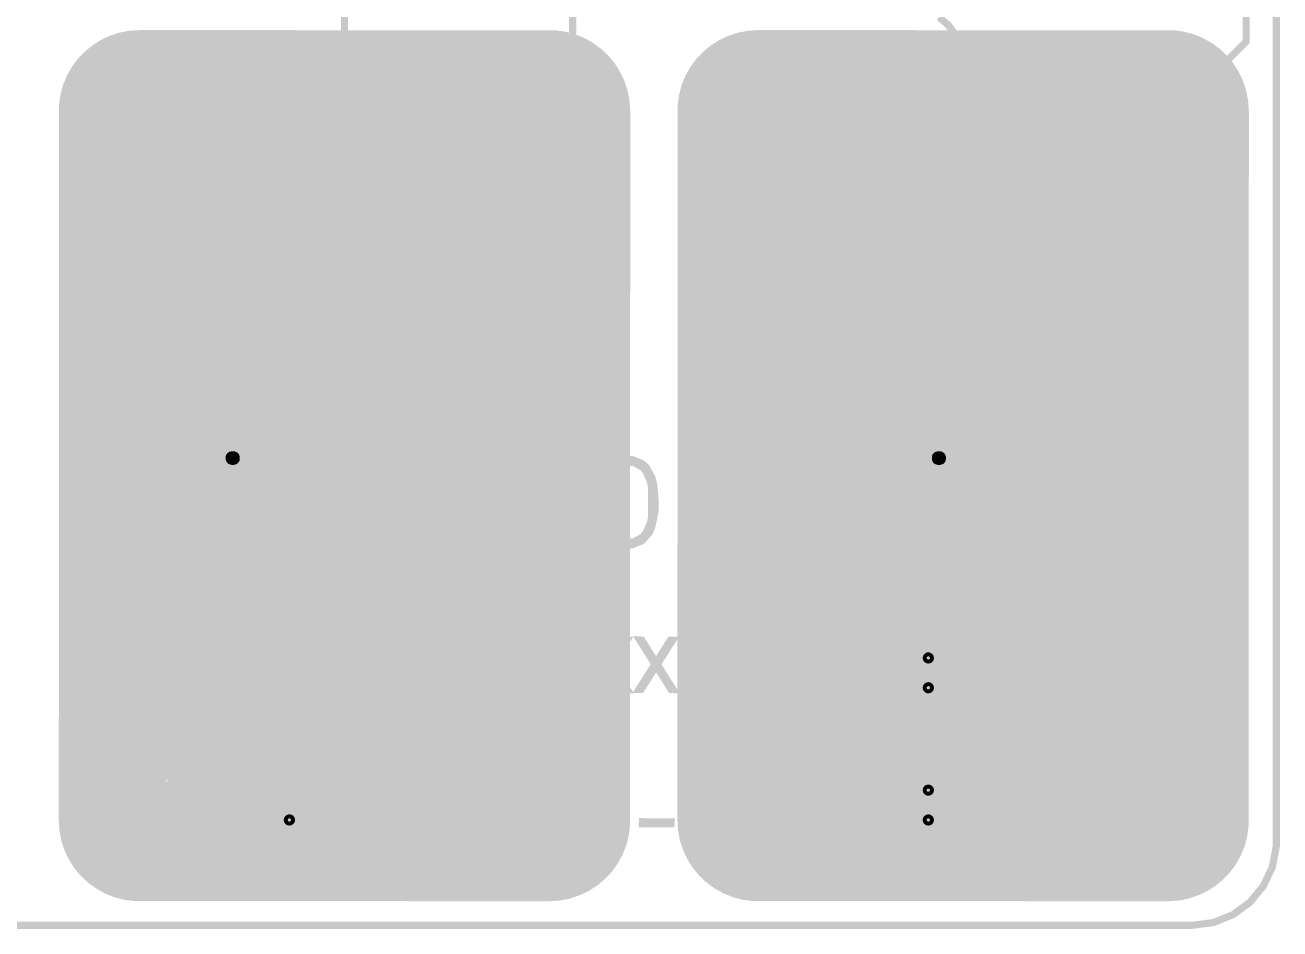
# Model space of a CAD drawing. Extents: x 8 to 3596, y -3 to 2230.
# Drawn here: x 1731 to 3482, y -3 to 1258 of the extents above; entities that cross this region are included whole.
import ezdxf

# ---------------------------------------------------------------- set-up
doc = ezdxf.new("R2010")
doc.units = 9
for name, color, linetype, true_color in [('BoardOutLine', 7, 'Continuous', 0xff00ff), ('BottomSilkLayer', 7, 'Continuous', 0x66cc33), ('TopLayer', 7, 'Continuous', 0xff0000), ('TopSilkLayer', 7, 'Continuous', 0xffcc00)]:
    doc.layers.add(name, color=color, linetype=linetype, true_color=true_color)

msp = doc.modelspace()

# ---------------------------------------------------------------- hatches: boundary and pattern name
at = {"layer": 'TopLayer'}
for points in [[(3325.9, 42.4), (2747, 42.6), (2733.2, 44.4), (2720, 47.9), (2707.5, 52.9), (2695.9, 59.4), (2685.2, 67.3), (2675.6, 76.4), (2667.1, 86.5), (2659.9, 97.7), (2654.1, 109.8), (2649.9, 122.6), (2647.2, 136.1), (2646.3, 150.2), (2646.5, 1146.9), (2648.3, 1160.7), (2651.8, 1173.9), (2656.8, 1186.4), (2663.3, 1198), (2671.2, 1208.7), (2680.2, 1218.3), (2690.4, 1226.8), (2701.6, 1234), (2713.7, 1239.8), (2726.5, 1244), (2740, 1246.7), (2754.1, 1247.6), (3333, 1247.4), (3346.8, 1245.6), (3360, 1242.1), (3372.5, 1237.1), (3384.1, 1230.6), (3394.8, 1222.7), (3404.4, 1213.6), (3412.9, 1203.5), (3420.1, 1192.3), (3425.9, 1180.2), (3430.1, 1167.4), (3432.8, 1153.9), (3433.7, 1139.8), (3433.5, 143.1), (3431.7, 129.3), (3428.2, 116.1), (3423.2, 103.6), (3416.7, 92), (3408.8, 81.3), (3399.8, 71.7), (3389.6, 63.2), (3378.4, 56), (3366.3, 50.2), (3353.5, 46), (3340, 43.3)], [(2465.9, 37.4), (1887, 37.6), (1873.2, 39.4), (1860, 42.9), (1847.5, 47.9), (1835.9, 54.4), (1825.2, 62.3), (1815.6, 71.4), (1807.1, 81.5), (1799.9, 92.7), (1794.1, 104.8), (1789.9, 117.6), (1787.2, 131.1), (1786.3, 145.2), (1786.5, 1141.9), (1788.3, 1155.7), (1791.8, 1168.9), (1796.8, 1181.4), (1803.3, 1193), (1811.2, 1203.7), (1820.2, 1213.3), (1830.4, 1221.8), (1841.6, 1229), (1853.7, 1234.8), (1866.5, 1239), (1880, 1241.7), (1894.1, 1242.6), (2473, 1242.4), (2486.8, 1240.6), (2500, 1237.1), (2512.5, 1232.1), (2524.1, 1225.6), (2534.8, 1217.7), (2544.4, 1208.6), (2552.9, 1198.5), (2560.1, 1187.3), (2565.9, 1175.2), (2570.1, 1162.4), (2572.8, 1148.9), (2573.7, 1134.8), (2573.5, 138.1), (2571.7, 124.3), (2568.2, 111.1), (2563.2, 98.6), (2556.7, 87), (2548.8, 76.3), (2539.8, 66.7), (2529.6, 58.2), (2518.4, 51), (2506.3, 45.2), (2493.5, 41), (2480, 38.3)]]:
    msp.add_hatch(color=256, dxfattribs=at).paths.add_polyline_path(points)

# ---------------------------------------------------------------- linework, layer by layer
at = {"layer": 'BoardOutLine', "const_width": 10}
msp.add_lwpolyline([(145.9, 2.3), (3359.2, 2.3), (3389.4, 6.2), (3416.7, 17.2), (3440.1, 34.4), (3458.6, 56.7), (3471.3, 83.1), (3477, 112.7), (3477, 1459)], dxfattribs=at)
at = {"layer": 'BottomSilkLayer', "const_width": 10}
for points in [[(2025.5, 653.4), (2025.5, 655.3), (2025.1, 656.6), (2024.1, 657.7), (2022.5, 658.4), (2020.2, 658.6), (2018.2, 658.2), (2016.8, 657.4), (2016.4, 656.8), (2016, 655.9), (2015.8, 653.3), (2016.1, 651.9), (2016.7, 650.9), (2017.2, 650.5), (2018.8, 649.8), (2019.9, 649.6), (2021.6, 649.6), (2022.7, 649.8), (2023.9, 650.3), (2024.5, 650.8), (2025.1, 651.6), (2025.4, 652.3), (2025.5, 653.4)], [(2164.6, 657.7), (2161.1, 656.3), (2161.1, 607.5), (2156, 613.9), (2147.6, 619.7), (2129.3, 622.2), (2117.1, 618.6), (2112, 615.2), (2104.2, 605.1), (2101.6, 598.4), (2099, 572.3), (2101.8, 555.9), (2108.1, 543.8), (2112.4, 539.4), (2123.4, 533.8), (2136, 532.5), (2144.3, 534), (2153.9, 539), (2160.6, 547.5), (2161.1, 534.5), (2164.2, 534.5), (2164.6, 657.7)], [(2383.6, 657.7), (2380.1, 656.3), (2380.1, 607.5), (2375, 613.9), (2366.6, 619.7), (2348.3, 622.2), (2336, 618.6), (2331, 615.2), (2323.2, 605.1), (2320.6, 598.4), (2318, 572.3), (2320.8, 555.9), (2327.1, 543.8), (2331.4, 539.4), (2342.4, 533.8), (2354.9, 532.5), (2363.3, 534), (2372.9, 539), (2379.6, 547.5), (2380.1, 534.5), (2383.2, 534.5), (2383.6, 657.7)], [(2610.3, 592.6), (2608.2, 617.2), (2605.6, 626.9), (2597.5, 641.4), (2592, 646.4), (2578.3, 652), (2564.7, 652.5), (2551.6, 648), (2541.9, 638.6), (2537.5, 630.1), (2538.4, 628.8), (2539.8, 628.3), (2545.9, 638.5), (2551.8, 644.1), (2563.2, 648.9), (2581.2, 647.7), (2592.8, 641.1), (2597.2, 636), (2603.5, 621.9), (2605.3, 613), (2605.3, 572.2), (2603.5, 563.3), (2597.2, 549.3), (2592.8, 544.1), (2581.2, 537.5), (2567.6, 535.9), (2555.3, 539), (2545.9, 546.7), (2540.3, 557.1), (2537.5, 556.1), (2541.9, 546.6), (2551.6, 537.2), (2564.7, 532.8), (2578.3, 533.3), (2592, 538.9), (2602, 550.3), (2605.6, 558.3), (2609.8, 579.4), (2610.3, 592.6)], [(3011, 653.4), (3011, 655.3), (3010.5, 656.6), (3009.6, 657.7), (3008, 658.4), (3005.7, 658.6), (3003.7, 658.2), (3002.3, 657.4), (3001.9, 656.8), (3001.4, 655.9), (3001.3, 653.3), (3001.6, 651.9), (3002.2, 650.9), (3002.7, 650.5), (3004.3, 649.8), (3005.3, 649.6), (3007.1, 649.6), (3008.1, 649.8), (3009.4, 650.3), (3010, 650.8), (3010.6, 651.6), (3010.8, 652.3), (3011, 653.4)], [(3203.7, 650.8), (3203.7, 566), (3206.7, 549.3), (3212, 541.2), (3223.9, 533.9), (3234.3, 532.5), (3247.3, 534.6), (3259.6, 543.6), (3264.5, 554.3), (3261.7, 555), (3252.2, 541), (3238.6, 536), (3229.4, 536.1), (3221, 538.7), (3214.4, 543.7), (3209.9, 551), (3207.3, 566.3), (3207.3, 647.4), (3254.3, 647.4), (3254.3, 650.4), (3203.7, 650.8)], [(1951.1, 577.5), (1947.7, 600.3), (1945.2, 606.2), (1938, 615.2), (1933.4, 618.4), (1922.5, 622), (1909.6, 621.9), (1903.8, 620.5), (1894, 614.8), (1887, 605.7), (1882.8, 593.6), (1881.3, 578), (1947.3, 577.8), (1947, 566.7), (1944.3, 555), (1939.1, 545.8), (1931.4, 539.4), (1921.4, 536.1), (1915.5, 535.6), (1903.7, 537.5), (1897.1, 540.8), (1889.4, 548.8), (1885.7, 556.3), (1882.8, 555.2), (1888.8, 544.1), (1898.2, 536.4), (1910.7, 532.7), (1927.8, 534.3), (1937.8, 539.7), (1945.1, 548.7), (1949.6, 561.3), (1951.1, 577.5)], [(1947.3, 581.5), (1945.6, 580.8), (1885.5, 580.8), (1885.8, 591.3), (1890.2, 604.8), (1894.7, 611), (1898.5, 614.2), (1905.2, 617.6), (1910.4, 618.8), (1921.9, 618.8), (1931.7, 615.5), (1935.8, 612.7), (1940.7, 607.1), (1946, 594.3), (1947.3, 581.5)], [(2056.5, 537.6), (2022.3, 537.6), (2022.3, 617.3), (2056.5, 617.3), (2056.5, 620.3), (2018.8, 620.4), (2018.8, 537.6), (1986.8, 537.6), (1986.8, 534.6), (2056.5, 534.5), (2056.5, 537.6)], [(2102.7, 573.5), (2103.3, 590.7), (2106, 600.9), (2110.7, 609.1), (2117.4, 615), (2129.2, 619), (2140.5, 618.6), (2151.6, 613.9), (2157.9, 607.5), (2161.1, 596.6), (2160.9, 555.1), (2157.5, 546.8), (2151, 540.6), (2142.2, 536.7), (2134.7, 535.7), (2124.9, 536.7), (2116.6, 540.5), (2112.1, 544.3), (2106.9, 552), (2103.7, 561.8), (2102.7, 573.5)], [(2219.3, 534.5), (2223.7, 536.7), (2224.2, 546.9), (2231.9, 538.6), (2236.6, 535.8), (2249.3, 532.6), (2265.7, 534), (2272.1, 536.8), (2277, 541), (2280.2, 546.4), (2281.8, 553.1), (2280.1, 566.5), (2276.7, 571.8), (2271.2, 576), (2263.4, 578.9), (2252.8, 580.2), (2224.2, 580.3), (2224.9, 601.4), (2227.1, 608), (2230.8, 613), (2235.9, 616.6), (2242.2, 618.6), (2255.5, 618.8), (2266, 615), (2270.4, 611.6), (2276.3, 602.8), (2278.6, 604.1), (2275.2, 611.1), (2266.2, 618.6), (2253.6, 622.2), (2245.5, 622.3), (2237.5, 620.7), (2231, 617.4), (2226, 612.6), (2222.6, 606.2), (2220.9, 598.4), (2220.7, 538.2), (2206.6, 537.6), (2206.5, 534.8), (2219.3, 534.5)], [(2321.7, 573.5), (2322.3, 590.7), (2325, 600.9), (2329.7, 609.1), (2336.4, 615), (2348.2, 619), (2359.5, 618.6), (2370.6, 613.9), (2376.9, 607.5), (2380.1, 596.6), (2379.9, 555.1), (2376.5, 546.8), (2370, 540.6), (2361.2, 536.7), (2353.7, 535.7), (2343.9, 536.7), (2335.6, 540.5), (2331.1, 544.3), (2325.9, 552), (2322.7, 561.8), (2321.7, 573.5)], [(2438.3, 534.5), (2442.7, 536.7), (2443.2, 546.9), (2451, 538.6), (2455.6, 535.8), (2468.3, 532.6), (2484.7, 534), (2491.1, 536.8), (2496, 541), (2499.2, 546.4), (2500.8, 553.1), (2499.1, 566.5), (2495.7, 571.8), (2490.2, 576), (2482.4, 578.9), (2471.8, 580.2), (2443.2, 580.3), (2443.9, 601.4), (2446.1, 608), (2449.8, 613), (2454.9, 616.6), (2461.2, 618.6), (2474.5, 618.8), (2485, 615), (2489.4, 611.6), (2495.3, 602.8), (2497.6, 604.1), (2494.2, 611.1), (2485.2, 618.6), (2472.6, 622.2), (2464.5, 622.3), (2456.5, 620.7), (2450, 617.4), (2445, 612.6), (2441.6, 606.2), (2439.9, 598.4), (2439.7, 538.2), (2425.6, 537.6), (2425.5, 534.8), (2438.3, 534.5)], [(2827.1, 577.5), (2823.7, 600.3), (2821.1, 606.2), (2814, 615.2), (2809.4, 618.4), (2798.5, 622), (2785.6, 621.9), (2779.8, 620.5), (2770, 614.8), (2763, 605.7), (2758.8, 593.6), (2757.3, 578), (2823.3, 577.8), (2822.9, 566.7), (2820.3, 555), (2815.1, 545.8), (2807.4, 539.4), (2797.3, 536.1), (2791.5, 535.6), (2779.7, 537.5), (2773.1, 540.8), (2765.4, 548.8), (2761.7, 556.3), (2758.7, 555.2), (2764.8, 544.1), (2774.2, 536.4), (2786.6, 532.7), (2803.8, 534.3), (2813.7, 539.7), (2821, 548.7), (2825.6, 561.3), (2827.1, 577.5)], [(2823.3, 581.5), (2821.5, 580.8), (2761.4, 580.8), (2761.7, 591.3), (2766.2, 604.8), (2770.7, 611), (2774.5, 614.2), (2781.2, 617.6), (2786.4, 618.8), (2797.9, 618.8), (2807.7, 615.5), (2811.7, 612.7), (2816.7, 607.1), (2822, 594.3), (2823.3, 581.5)], [(2939.8, 534.5), (2939.8, 620.4), (2936.3, 620.1), (2936.3, 610.4), (2931.1, 617.7), (2927.4, 620.4), (2922.7, 622), (2911.7, 621.5), (2904, 616.2), (2901, 608.8), (2896.7, 616), (2888.4, 621.5), (2875.9, 621.6), (2870.5, 618.9), (2866.8, 614.3), (2864, 600.9), (2864.1, 534.5), (2866.8, 534.5), (2867.5, 537.5), (2868, 606.9), (2869.9, 612.5), (2873, 616.4), (2877.4, 618.6), (2882.9, 619.3), (2888.6, 618.2), (2893.6, 615.3), (2897.4, 610.5), (2899.7, 603.9), (2900.3, 534.5), (2903.1, 534.5), (2903.6, 539.6), (2903.6, 601), (2906.5, 613.4), (2909.9, 616.9), (2914.5, 618.9), (2920.1, 619.2), (2925.7, 617.8), (2930.5, 614.5), (2934.1, 609.4), (2936.3, 596.3), (2936.3, 534.9), (2939.8, 534.5)], [(3042, 537.6), (3007.8, 537.6), (3007.8, 617.3), (3042, 617.3), (3042, 620.3), (3004.3, 620.4), (3004.3, 537.6), (2972.3, 537.6), (2972.3, 534.6), (3042, 534.5), (3042, 537.6)], [(3095.3, 534.5), (3099.7, 536.7), (3100.1, 546.9), (3107.9, 538.6), (3112.6, 535.8), (3125.3, 532.6), (3141.6, 534), (3148.1, 536.8), (3153, 541), (3156.2, 546.4), (3157.8, 553.1), (3156.1, 566.5), (3152.7, 571.8), (3147.2, 576), (3139.4, 578.9), (3128.8, 580.2), (3100.2, 580.3), (3100.9, 601.4), (3103.1, 608), (3106.8, 613), (3111.9, 616.6), (3118.2, 618.6), (3131.5, 618.8), (3142, 615), (3146.4, 611.6), (3152.3, 602.8), (3154.5, 604.1), (3151.2, 611.1), (3142.2, 618.6), (3129.6, 622.2), (3121.5, 622.3), (3113.5, 620.7), (3107, 617.4), (3102, 612.6), (3098.6, 606.2), (3096.9, 598.4), (3096.7, 538.2), (3082.6, 537.6), (3082.5, 534.8), (3095.3, 534.5)], [(2224.2, 559.1), (2224.6, 577.3), (2258.1, 576.7), (2268.3, 574), (2274.7, 569.1), (2277.8, 562.6), (2277.9, 550.8), (2275.2, 544.1), (2272.7, 541.4), (2267.8, 538.3), (2256.9, 535.8), (2246.2, 536.2), (2236.4, 539.4), (2230.5, 543.6), (2227.5, 547.2), (2225.4, 551.4), (2224.2, 559.1)], [(2443.2, 559.1), (2443.6, 577.3), (2477.1, 576.7), (2487.3, 574), (2493.7, 569.1), (2496.8, 562.6), (2496.9, 550.8), (2494.2, 544.1), (2491.7, 541.4), (2486.8, 538.3), (2475.9, 535.8), (2465.2, 536.2), (2455.4, 539.4), (2449.5, 543.6), (2446.5, 547.2), (2444.4, 551.4), (2443.2, 559.1)], [(3100.1, 559.1), (3100.6, 577.3), (3134.1, 576.7), (3144.3, 574), (3150.7, 569.1), (3153.8, 562.6), (3153.9, 550.8), (3151.2, 544.1), (3148.7, 541.4), (3143.8, 538.3), (3132.9, 535.8), (3122.2, 536.2), (3112.4, 539.4), (3106.5, 543.6), (3103.5, 547.2), (3101.4, 551.4), (3100.1, 559.1)], [(2228.1, 368.4), (2208.1, 400.1), (2205.2, 400.3), (2226.5, 366.4), (2204.2, 331.3), (2207.2, 331.3), (2228.1, 364.5), (2249.1, 331.3), (2251.8, 331.2), (2229.7, 366.4), (2251.2, 400.1), (2248.1, 400.1), (2228.1, 368.4)], [(2292, 368.4), (2272, 400.1), (2269.1, 400.3), (2290.4, 366.4), (2268.1, 331.3), (2271.1, 331.3), (2292, 364.5), (2313, 331.3), (2315.7, 331.2), (2293.6, 366.4), (2315.1, 400.1), (2312, 400.1), (2292, 368.4)], [(2355.9, 368.4), (2335.9, 400.1), (2333, 400.3), (2354.3, 366.4), (2332, 331.3), (2335, 331.3), (2355.9, 364.5), (2376.8, 331.3), (2379.6, 331.2), (2357.5, 366.4), (2379, 400.1), (2375.9, 400.1), (2355.9, 368.4)], [(2483.7, 368.4), (2463.7, 400.1), (2460.8, 400.3), (2482.1, 366.4), (2459.8, 331.3), (2462.8, 331.3), (2483.7, 364.5), (2504.7, 331.3), (2507.4, 331.2), (2485.3, 366.4), (2506.8, 400.1), (2503.7, 400.1), (2483.7, 368.4)], [(2547.6, 368.4), (2527.6, 400.1), (2524.7, 400.3), (2546, 366.4), (2523.7, 331.3), (2526.7, 331.3), (2547.6, 364.5), (2568.5, 331.3), (2571.3, 331.2), (2549.2, 366.4), (2570.7, 400.1), (2567.6, 400.1), (2547.6, 368.4)], [(2611.5, 368.4), (2591.5, 400.1), (2588.6, 400.3), (2609.9, 366.4), (2587.6, 331.3), (2590.6, 331.3), (2611.5, 364.5), (2632.4, 331.3), (2635.2, 331.2), (2613.1, 366.4), (2634.6, 400.1), (2631.5, 400.1), (2611.5, 368.4)], [(2739.3, 368.4), (2719.3, 400.1), (2716.4, 400.3), (2737.7, 366.4), (2715.4, 331.3), (2718.4, 331.3), (2739.3, 364.5), (2760.2, 331.3), (2763, 331.2), (2740.9, 366.4), (2762.4, 400.1), (2759.3, 400.1), (2739.3, 368.4)], [(2803.2, 368.4), (2783.2, 400.1), (2780.3, 400.3), (2801.6, 366.4), (2779.3, 331.3), (2782.3, 331.3), (2803.2, 364.5), (2824.1, 331.3), (2826.9, 331.2), (2804.8, 366.4), (2826.3, 400.1), (2823.2, 400.1), (2803.2, 368.4)], [(2867.1, 368.4), (2847, 400.1), (2844.2, 400.3), (2865.5, 366.4), (2843.2, 331.3), (2846.1, 331.3), (2867.1, 364.5), (2888, 331.3), (2890.7, 331.2), (2868.6, 366.4), (2890.1, 400.1), (2887.1, 400.1), (2867.1, 368.4)], [(3138.6, 333.7), (3102.2, 333.7), (3102, 331.3), (3140.8, 331.2), (3141.2, 331.9), (3140.5, 400.3), (3138.8, 400.3), (3138.6, 398.4), (3138.6, 333.7)], [(3171.5, 365.4), (3203.4, 365.4), (3203.6, 334.3), (3166.9, 333.7), (3166.9, 331.4), (3206.1, 331.5), (3206.1, 400.3), (3167.1, 400.3), (3166.9, 398.3), (3169.5, 397.7), (3203.6, 397.7), (3203.6, 368.2), (3172, 368), (3171.5, 365.4)], [(3227.1, 397.7), (3249.8, 397.7), (3249.9, 331.2), (3252.4, 331.2), (3252.3, 397.7), (3275, 397.7), (3275.1, 400.1), (3227.3, 400.3), (3227.1, 397.7)], [(2404.4, 361.5), (2438.3, 361.5), (2438.5, 364), (2404.6, 364.1), (2404.4, 361.5)], [(2660, 361.5), (2693.9, 361.5), (2694.1, 364), (2660.2, 364.1), (2660, 361.5)], [(2994.2, 375.2), (2994, 376.3), (2993.4, 377.2), (2992.5, 377.8), (2992.1, 378), (2991.4, 378.1), (2990.8, 378), (2990.3, 377.8), (2989.4, 377.2), (2988.8, 376.3), (2988.6, 375.2), (2988.8, 374.2), (2989.4, 373.3), (2989.8, 373), (2990.4, 372.7), (2991.4, 372.5), (2992.4, 372.7), (2993, 373), (2993.4, 373.3), (2994, 374.2), (2994.2, 375.2)], [(2994.2, 333.6), (2994, 334.7), (2993.4, 335.6), (2992.5, 336.2), (2992.1, 336.4), (2991.4, 336.5), (2990.8, 336.4), (2990.3, 336.2), (2989.4, 335.6), (2988.8, 334.7), (2988.6, 333.6), (2988.8, 332.6), (2989.4, 331.8), (2989.8, 331.4), (2990.4, 331.1), (2991.4, 330.9), (2992.4, 331.1), (2993, 331.4), (2993.4, 331.8), (2994, 332.6), (2994.2, 333.6)], [(3200.6, 170), (3172.9, 170), (3186.5, 212.1), (3200.6, 170)], [(3267.9, 215.9), (3251.2, 172.8), (3233.9, 215.6), (3229.8, 215.9), (3229.8, 146.8), (3232.3, 146.8), (3232.3, 211.5), (3250, 169.4), (3252, 169.1), (3269.1, 211.7), (3269, 146.8), (3271.2, 146.8), (3271.6, 215.4), (3267.9, 215.9)], [(2330.4, 182.9), (2333.4, 167.3), (2338.1, 161.3), (2341.5, 160.1), (2344.8, 160.4), (2347.2, 161.9), (2350.2, 169.8), (2355.8, 162), (2361.5, 160), (2364.7, 161), (2368.5, 166.2), (2369.9, 179.5), (2366.9, 192.3), (2363.6, 197.5), (2359.1, 201.1), (2351.2, 201.9), (2345.3, 197.9), (2347.8, 171.8), (2346.8, 165.7), (2345.1, 163.4), (2342.2, 162.6), (2339.3, 163.5), (2337.1, 165.7), (2334.3, 172.3), (2333, 182.5), (2333.3, 191.6), (2335.1, 200.7), (2339, 207.7), (2344.9, 212.2), (2353.1, 213.9), (2364, 211.3), (2373.3, 203.3), (2376.8, 197.3), (2379.4, 190), (2380.9, 174.5), (2378.8, 163.1), (2376.3, 158), (2372.5, 153.7), (2367.2, 150.6), (2354.8, 148.8), (2343.9, 152.2), (2342.6, 151.1), (2343.4, 149.6), (2349.3, 147.2), (2355.5, 146.1), (2362.5, 146.5), (2369.8, 148.7), (2375.2, 152.2), (2379.1, 157), (2383, 168.9), (2383.2, 182.6), (2382, 190.5), (2376.3, 204.1), (2371.7, 209.5), (2366.1, 213.5), (2359.2, 216), (2351.3, 216.5), (2344.4, 215.1), (2339.1, 212.2), (2335.3, 207.9), (2332.8, 202.5), (2331.2, 196.4), (2330.4, 182.9)], [(3074.7, 149.3), (3038.3, 149.3), (3038.1, 146.8), (3076.9, 146.8), (3077.3, 147.5), (3076.7, 215.9), (3075, 215.9), (3074.7, 214), (3074.7, 149.3)], [(3142.6, 215.9), (3104.5, 215.9), (3104.3, 213.9), (3105.6, 213.2), (3122.4, 213.2), (3122.4, 149.6), (3104.7, 149.3), (3104.3, 146.8), (3142.4, 146.8), (3142.6, 148.7), (3141.4, 149.3), (3125.2, 149.3), (3125.2, 212.9), (3142.3, 213.2), (3142.6, 215.9)], [(3172, 167.4), (3201.2, 167.4), (3208, 147.2), (3210.5, 146.8), (3188.1, 215.9), (3185.5, 215.9), (3184.3, 213.1), (3162.5, 146.8), (3165.2, 146.8), (3172, 167.4)], [(1932.5, 198.1), (1932.4, 191.6), (1929.1, 196), (1922.9, 198.9), (1917.4, 198.9), (1914, 197.7), (1911.6, 195.8), (1908.9, 191.8), (1904.4, 196.7), (1899.3, 198.8), (1893, 198.8), (1889.8, 197.5), (1887.5, 195.5), (1885.5, 191.6), (1884.5, 185.8), (1884.6, 146.8), (1886.9, 146.8), (1887.4, 189.1), (1889.7, 194.1), (1893, 196.2), (1895.4, 196.6), (1900.5, 195.9), (1904, 194.1), (1906.4, 191.4), (1908.4, 186.8), (1908.6, 146.8), (1910.9, 146.8), (1911, 186.7), (1912, 191.7), (1915.4, 195.5), (1919.7, 196.6), (1924.8, 195.8), (1929.6, 191.9), (1932.3, 184.4), (1932.4, 149), (1933, 146.8), (1934.4, 146.8), (1934.7, 198.1), (1932.5, 198.1)], [(1996, 173.5), (1995.6, 178.7), (1993.6, 185.4), (1988, 193.5), (1984.1, 196.4), (1979.4, 198.4), (1970.3, 198.9), (1962.3, 195.9), (1958.5, 192.9), (1955.4, 189), (1951.7, 179.5), (1951.3, 167.9), (1954.2, 158), (1960.3, 150.4), (1967.7, 146.6), (1976.8, 146), (1984.8, 149), (1990.8, 154.5), (1995, 163.7), (1996, 173.5)], [(1993.5, 171.5), (1993.1, 166.8), (1991.3, 160.8), (1986.3, 153.5), (1982.8, 150.8), (1978.7, 149.1), (1970.6, 148.6), (1963.5, 151.3), (1960.2, 154.1), (1957.5, 157.6), (1954.2, 166.1), (1953.9, 176.5), (1956.5, 185.4), (1961.9, 192.3), (1968.5, 195.9), (1976.5, 196.3), (1983.5, 193.6), (1988.8, 188.5), (1992.6, 180.3), (1993.5, 171.5)], [(2036.7, 148.4), (2030.1, 149.4), (2026.3, 151.3), (2022, 155.7), (2019.9, 162.1), (2017.3, 162), (2019.8, 154.7), (2024.7, 149.4), (2031.5, 146.4), (2040.4, 146.1), (2046.8, 148.4), (2053.6, 154.9), (2057.3, 164.2), (2058.1, 171.9), (2056.4, 184), (2051.7, 192.5), (2046.8, 196.5), (2043.9, 198), (2036.8, 199.1), (2028.8, 197.6), (2022.5, 193.4), (2018.5, 186.9), (2017.3, 181.5), (2019.9, 181.5), (2020.9, 186.1), (2024.5, 191.7), (2027.9, 194.3), (2032.1, 196), (2036.8, 196.5), (2043.1, 195.5), (2048.1, 192.6), (2051.7, 188.3), (2054.1, 182.9), (2055.6, 173.8), (2054.9, 164.9), (2053.1, 159.2), (2050.1, 154.3), (2045.8, 150.7), (2040.1, 148.6), (2036.7, 148.4)], [(2367.3, 179.8), (2367.2, 171.6), (2365.6, 165.6), (2362.8, 162.9), (2360.7, 162.6), (2358.1, 163.3), (2354.1, 167.6), (2350.2, 176.3), (2348, 196.9), (2350.7, 198.9), (2354.4, 199.6), (2358.1, 198.7), (2361, 196.8), (2363.3, 194), (2365.3, 189.7), (2367.3, 179.8)], [(2994.2, 190.8), (2994, 191.9), (2993.4, 192.8), (2992.5, 193.4), (2992.1, 193.6), (2991.4, 193.7), (2990.8, 193.6), (2990.3, 193.4), (2989.4, 192.8), (2988.8, 191.9), (2988.6, 190.8), (2988.8, 189.8), (2989.4, 188.9), (2989.8, 188.6), (2990.4, 188.3), (2991.4, 188.1), (2992.4, 188.3), (2993, 188.6), (2993.4, 188.9), (2994, 189.8), (2994.2, 190.8)], [(2102.6, 149.2), (2102.4, 150.3), (2101.8, 151.2), (2100.9, 151.8), (2100.4, 152), (2099.8, 152.1), (2098.8, 151.9), (2098.2, 151.6), (2097.8, 151.2), (2097.2, 150.3), (2096.9, 149.2), (2097.2, 148.2), (2097.8, 147.4), (2098.2, 147), (2098.8, 146.7), (2099.8, 146.5), (2100.8, 146.7), (2101.3, 147), (2101.8, 147.4), (2102.4, 148.2), (2102.6, 149.2)], [(2145.2, 144.2), (2185.1, 144.2), (2185.3, 146.5), (2145.4, 146.8), (2145.2, 144.2)], [(2209.1, 144.2), (2249, 144.2), (2249.2, 146.5), (2209.2, 146.8), (2209.1, 144.2)], [(2272.9, 144.2), (2312.9, 144.2), (2313.1, 146.5), (2273.1, 146.8), (2272.9, 144.2)], [(2400.7, 144.2), (2440.7, 144.2), (2440.9, 146.5), (2400.9, 146.8), (2400.7, 144.2)], [(2464.6, 144.2), (2504.6, 144.2), (2504.8, 146.5), (2464.8, 146.8), (2464.6, 144.2)], [(2528.5, 144.2), (2568.4, 144.2), (2568.6, 146.5), (2528.7, 146.8), (2528.5, 144.2)], [(2592.4, 144.2), (2632.3, 144.2), (2632.5, 146.5), (2592.5, 146.8), (2592.4, 144.2)], [(2656.2, 144.2), (2696.2, 144.2), (2696.4, 146.5), (2656.4, 146.8), (2656.2, 144.2)], [(2720.1, 144.2), (2760.1, 144.2), (2760.3, 146.5), (2720.3, 146.8), (2720.1, 144.2)], [(2784, 144.2), (2824, 144.2), (2824.2, 146.5), (2784.2, 146.8), (2784, 144.2)], [(2847.9, 144.2), (2887.9, 144.2), (2888.1, 146.5), (2848.1, 146.8), (2847.9, 144.2)], [(2994.2, 149.2), (2994, 150.3), (2993.4, 151.2), (2992.5, 151.8), (2992.1, 152), (2991.4, 152.1), (2990.8, 152), (2990.3, 151.8), (2989.4, 151.2), (2988.8, 150.3), (2988.6, 149.2), (2988.8, 148.2), (2989.4, 147.4), (2989.8, 147), (2990.4, 146.7), (2991.4, 146.5), (2992.4, 146.7), (2993, 147), (2993.4, 147.4), (2994, 148.2), (2994.2, 149.2)]]:
    msp.add_lwpolyline(points, close=True, dxfattribs=at)
at = {"layer": 'TopLayer', "const_width": 10}
for points in [[(3263.4, 1987.1), (3263.4, 1908.4), (3075, 1720), (2750, 1720), (2495, 1465), (2495, 1175)], [(3363.4, 1987.1), (3363.4, 1913.4), (3320, 1870), (3285, 1870), (3250, 1835), (3250, 1495), (3290, 1455), (3385, 1455), (3435, 1405), (3435, 1235), (3375, 1175)]]:
    msp.add_lwpolyline(points, dxfattribs=at)
at = {"layer": 'TopSilkLayer', "const_width": 10}
for points in [[(2703.8, 1748.4), (2248.9, 1748.2), (2234.1, 1745.5), (2227, 1743.2), (2217.1, 1738.5), (2205.1, 1730.3), (2192.6, 1717.2), (2184.9, 1704.8), (2180.7, 1694.6), (2177.9, 1683.7), (2176.7, 1672.3), (2176.7, 1068.3)], [(3006.7, 1269.1), (3019.4, 1257.9), (3029.4, 1244.2), (3033.3, 1236.6), (3038.5, 1220.1), (3039.7, 1211.3), (3040, 760.9)]]:
    msp.add_lwpolyline(points, dxfattribs=at)
for points in [[(2462.6, 40.9), (1883.6, 41.2), (1869.8, 42.9), (1856.7, 46.4), (1844.2, 51.5), (1832.5, 58), (1821.9, 65.8), (1812.2, 74.9), (1803.7, 85), (1796.6, 96.2), (1790.8, 108.3), (1786.5, 121.1), (1783.9, 134.6), (1783, 148.7), (1783.2, 1145.4), (1785, 1159.2), (1788.4, 1172.4), (1793.5, 1184.9), (1800, 1196.5), (1807.8, 1207.2), (1816.9, 1216.8), (1827.1, 1225.3), (1838.3, 1232.5), (1850.3, 1238.3), (1863.2, 1242.6), (1876.7, 1245.2), (1890.7, 1246.1), (2469.7, 1245.9), (2483.5, 1244.1), (2496.6, 1240.6), (2509.1, 1235.6), (2520.8, 1229.1), (2531.5, 1221.2), (2541.1, 1212.2), (2549.6, 1202), (2556.7, 1190.8), (2562.5, 1178.7), (2566.8, 1165.9), (2569.4, 1152.4), (2570.4, 1138.3), (2570.1, 141.6), (2568.3, 127.8), (2564.9, 114.6), (2559.8, 102.2), (2553.3, 90.5), (2545.5, 79.8), (2536.4, 70.2), (2526.2, 61.7), (2515, 54.5), (2503, 48.8), (2490.1, 44.5), (2476.6, 41.8), (2462.6, 40.9)], [(3325.9, 40.9), (2746.9, 41.2), (2733.1, 42.9), (2720, 46.4), (2707.5, 51.5), (2695.8, 58), (2685.2, 65.8), (2675.5, 74.9), (2667, 85), (2659.9, 96.2), (2654.1, 108.3), (2649.8, 121.1), (2647.2, 134.6), (2646.3, 148.7), (2646.5, 1145.4), (2648.3, 1159.2), (2651.7, 1172.4), (2656.8, 1184.9), (2663.3, 1196.5), (2671.1, 1207.2), (2680.2, 1216.8), (2690.4, 1225.3), (2701.6, 1232.5), (2713.6, 1238.3), (2726.5, 1242.6), (2740, 1245.2), (2754, 1246.1), (3333, 1245.9), (3346.8, 1244.1), (3360, 1240.6), (3372.4, 1235.6), (3384.1, 1229.1), (3394.8, 1221.2), (3404.4, 1212.2), (3412.9, 1202), (3420, 1190.8), (3425.8, 1178.7), (3430.1, 1165.9), (3432.7, 1152.4), (3433.7, 1138.3), (3433.4, 141.6), (3431.6, 127.8), (3428.2, 114.6), (3423.1, 102.2), (3416.6, 90.5), (3408.8, 79.8), (3399.7, 70.2), (3389.5, 61.7), (3378.3, 54.5), (3366.3, 48.8), (3353.4, 44.5), (3339.9, 41.8), (3325.9, 40.9)], [(2523.1, 1108.1), (2523.1, 287.2), (2522.8, 276.3), (2521, 262.4), (2517.5, 249.2), (2512.5, 236.7), (2506, 225), (2498.1, 214.3), (2489, 204.6), (2478.8, 196.1), (2467.6, 188.9), (2455.5, 183.1), (2442.6, 178.8), (2429, 176.2), (2414.9, 175.2), (1931.3, 175.5), (1917.4, 177.3), (1904.2, 180.8), (1891.7, 185.8), (1880, 192.3), (1869.3, 200.2), (1859.6, 209.3), (1851.1, 219.5), (1843.9, 230.7), (1838.1, 242.8), (1833.8, 255.7), (1831.2, 269.3), (1830.2, 283.4), (1830.2, 1104.2), (1830.5, 1115.2), (1832.3, 1129), (1835.8, 1142.3), (1840.8, 1154.8), (1847.3, 1166.4), (1855.2, 1177.2), (1864.3, 1186.8), (1874.5, 1195.3), (1885.7, 1202.5), (1897.8, 1208.4), (1910.7, 1212.6), (1924.3, 1215.3), (1938.4, 1216.2), (2422, 1216), (2435.9, 1214.2), (2449.1, 1210.7), (2461.6, 1205.6), (2473.3, 1199.1), (2484, 1191.2), (2493.7, 1182.2), (2502.2, 1171.9), (2509.4, 1160.7), (2515.2, 1148.6), (2519.5, 1135.7), (2522.1, 1122.2), (2523.1, 1108.1)], [(2475.8, 1077.8), (2475.5, 410.9), (2473.7, 397), (2470.2, 383.8), (2465.2, 371.2), (2458.6, 359.5), (2450.7, 348.7), (2441.6, 339), (2431.3, 330.5), (2420.1, 323.3), (2407.9, 317.4), (2395, 313.1), (2381.4, 310.5), (2367.3, 309.6), (1978.9, 309.8), (1965, 311.6), (1951.7, 315.1), (1939.2, 320.2), (1927.5, 326.7), (1916.7, 334.6), (1907, 343.7), (1898.5, 354), (1891.2, 365.2), (1885.4, 377.4), (1881.1, 390.3), (1878.5, 403.9), (1877.5, 418), (1877.8, 1084.9), (1879.6, 1098.8), (1883.1, 1112.1), (1888.1, 1124.7), (1894.7, 1136.4), (1902.6, 1147.1), (1911.7, 1156.8), (1922, 1165.4), (1933.2, 1172.6), (1945.4, 1178.4), (1958.3, 1182.7), (1971.9, 1185.4), (1986, 1186.3), (2374.4, 1186.1), (2388.3, 1184.3), (2401.6, 1180.8), (2414.1, 1175.7), (2425.8, 1169.2), (2436.6, 1161.3), (2446.3, 1152.1), (2454.8, 1141.9), (2462.1, 1130.6), (2467.9, 1118.5), (2472.2, 1105.5), (2474.8, 1092), (2475.8, 1077.8)], [(2428.5, 1047.5), (2428.2, 545.6), (2426.4, 531.6), (2422.9, 518.3), (2417.8, 505.7), (2411.3, 494), (2403.3, 483.2), (2394.2, 473.4), (2383.9, 464.9), (2372.6, 457.6), (2360.4, 451.8), (2347.4, 447.5), (2333.8, 444.8), (2319.6, 443.9), (2026.5, 444.1), (2012.6, 445.9), (1999.3, 449.4), (1986.7, 454.5), (1974.9, 461.1), (1964.1, 469), (1954.4, 478.2), (1945.8, 488.4), (1938.6, 499.7), (1932.7, 511.9), (1928.4, 524.9), (1925.8, 538.5), (1924.8, 552.7), (1925.1, 1054.7), (1926.9, 1068.6), (1930.4, 1082), (1935.5, 1094.5), (1942, 1106.3), (1950, 1117.1), (1959.1, 1126.8), (1969.4, 1135.4), (1980.7, 1142.6), (1992.9, 1148.5), (2005.9, 1152.8), (2019.5, 1155.5), (2033.7, 1156.4), (2318.3, 1156.4), (2326.8, 1156.2), (2340.7, 1154.4), (2354, 1150.8), (2366.6, 1145.8), (2378.4, 1139.2), (2389.2, 1131.3), (2398.9, 1122.1), (2407.5, 1111.8), (2414.7, 1100.5), (2420.6, 1088.3), (2424.9, 1075.4), (2427.5, 1061.7), (2428.5, 1047.5)], [(3386.4, 1056.1), (3386.4, 235.2), (3386.1, 224.3), (3384.3, 210.4), (3380.8, 197.2), (3375.8, 184.7), (3369.3, 173), (3361.4, 162.3), (3352.3, 152.6), (3342.1, 144.1), (3330.9, 136.9), (3318.8, 131.1), (3305.9, 126.8), (3292.3, 124.1), (3278.2, 123.2), (2794.6, 123.5), (2780.7, 125.3), (2767.5, 128.7), (2755, 133.8), (2743.3, 140.3), (2732.6, 148.2), (2722.9, 157.3), (2714.4, 167.5), (2707.2, 178.7), (2701.4, 190.8), (2697.1, 203.7), (2694.5, 217.3), (2693.5, 231.4), (2693.5, 1052.2), (2693.8, 1063.2), (2695.6, 1077), (2699.1, 1090.2), (2704.1, 1102.8), (2710.6, 1114.4), (2718.5, 1125.2), (2727.6, 1134.8), (2737.8, 1143.3), (2749, 1150.5), (2761.1, 1156.3), (2774, 1160.6), (2787.6, 1163.3), (2801.7, 1164.2), (3285.3, 1164), (3299.2, 1162.2), (3312.4, 1158.7), (3324.9, 1153.6), (3336.6, 1147.1), (3347.3, 1139.2), (3357, 1130.1), (3365.5, 1119.9), (3372.7, 1108.7), (3378.5, 1096.6), (3382.8, 1083.7), (3385.4, 1070.2), (3386.4, 1056.1)], [(2381.2, 1017.3), (2380.9, 680.2), (2379.1, 666.2), (2375.6, 652.9), (2370.5, 640.2), (2363.9, 628.5), (2356, 617.6), (2346.8, 607.8), (2336.5, 599.3), (2325.1, 592), (2312.9, 586.1), (2299.9, 581.8), (2286.2, 579.1), (2272, 578.2), (2074.2, 578.4), (2060.2, 580.2), (2046.8, 583.8), (2034.2, 588.9), (2022.4, 595.5), (2011.5, 603.4), (2001.8, 612.6), (1993.2, 622.9), (1985.9, 634.2), (1980.1, 646.5), (1975.7, 659.5), (1973.1, 673.2), (1972.1, 687.4), (1972.4, 1024.5), (1974.2, 1038.4), (1977.7, 1051.8), (1982.8, 1064.4), (1989.4, 1076.2), (1997.3, 1087.1), (2006.5, 1096.8), (2016.8, 1105.4), (2028.2, 1112.7), (2040.4, 1118.6), (2053.4, 1122.9), (2067.1, 1125.6), (2081.3, 1126.5), (2271.1, 1126.5), (2279.1, 1126.3), (2293.1, 1124.4), (2306.5, 1120.9), (2319.1, 1115.8), (2330.9, 1109.2), (2341.8, 1101.3), (2351.5, 1092.1), (2360.1, 1081.8), (2367.4, 1070.4), (2373.2, 1058.2), (2377.6, 1045.2), (2380.3, 1031.5), (2381.2, 1017.3)], [(2333.9, 987), (2333.9, 822.8), (2333.6, 814.9), (2331.8, 800.9), (2328.3, 787.4), (2323.2, 774.8), (2316.6, 762.9), (2308.6, 752.1), (2299.4, 742.3), (2289, 733.6), (2277.6, 726.3), (2265.4, 720.5), (2252.3, 716.1), (2238.6, 713.4), (2224.3, 712.5), (2121.8, 712.7), (2107.8, 714.6), (2094.4, 718.1), (2081.7, 723.2), (2069.9, 729.8), (2059, 737.8), (2049.2, 747), (2040.6, 757.4), (2033.3, 768.7), (2027.4, 781), (2023, 794.1), (2020.3, 807.8), (2019.4, 822.1), (2019.7, 994.2), (2021.5, 1008.2), (2025, 1021.7), (2030.1, 1034.3), (2036.7, 1046.2), (2044.7, 1057), (2053.9, 1066.8), (2064.3, 1075.4), (2075.7, 1082.8), (2087.9, 1088.6), (2101, 1093), (2114.7, 1095.7), (2129, 1096.6), (2231.5, 1096.4), (2245.5, 1094.5), (2258.9, 1091), (2271.6, 1085.9), (2283.5, 1079.3), (2294.3, 1071.3), (2304.1, 1062.1), (2312.7, 1051.7), (2320, 1040.4), (2325.9, 1028.1), (2330.3, 1015), (2333, 1001.3), (2333.9, 987)], [(3339.1, 973.8), (3338.8, 306.9), (3337, 293), (3333.5, 279.7), (3328.5, 267.2), (3321.9, 255.5), (3314, 244.7), (3304.9, 235), (3294.6, 226.5), (3283.4, 219.2), (3271.2, 213.4), (3258.3, 209.1), (3244.7, 206.5), (3230.6, 205.5), (2842.2, 205.8), (2828.3, 207.6), (2815, 211.1), (2802.5, 216.1), (2790.8, 222.7), (2780, 230.6), (2770.3, 239.7), (2761.8, 250), (2754.5, 261.2), (2748.7, 273.4), (2744.4, 286.3), (2741.8, 299.9), (2740.8, 314), (2741.1, 980.9), (2742.9, 994.8), (2746.4, 1008.1), (2751.5, 1020.6), (2758, 1032.4), (2765.9, 1043.1), (2775, 1052.8), (2785.3, 1061.4), (2796.5, 1068.6), (2808.7, 1074.4), (2821.6, 1078.7), (2835.2, 1081.4), (2849.3, 1082.3), (3237.7, 1082.1), (3251.6, 1080.2), (3264.9, 1076.8), (3277.4, 1071.7), (3289.1, 1065.1), (3299.9, 1057.2), (3309.6, 1048.1), (3318.1, 1037.9), (3325.4, 1026.6), (3331.2, 1014.5), (3335.5, 1001.5), (3338.2, 987.9), (3339.1, 973.8)], [(2176.7, 846.8), (2155.4, 848.9), (2141.9, 852.4), (2129.2, 857.6), (2117.3, 864.2), (2106.4, 872.2), (2096.6, 881.4), (2087.9, 891.8), (2080.6, 903.2), (2074.7, 915.6), (2070.3, 928.7), (2067.6, 942.4), (2066.7, 956.8), (2068.8, 978.1), (2072.3, 991.5), (2077.5, 1004.2), (2084.1, 1016.1), (2092.1, 1027), (2101.3, 1036.8), (2111.7, 1045.5), (2123.1, 1052.8), (2135.4, 1058.7), (2148.5, 1063.1), (2162.3, 1065.8), (2176.7, 1066.7), (2197.9, 1064.6), (2211.4, 1061.1), (2224.1, 1055.9), (2236, 1049.3), (2246.9, 1041.3), (2256.7, 1032.1), (2265.4, 1021.7), (2272.7, 1010.3), (2278.6, 998), (2283, 984.9), (2285.7, 971.1), (2286.6, 956.8), (2284.5, 935.5), (2281, 922), (2275.8, 909.3), (2269.2, 897.4), (2261.2, 886.5), (2252, 876.7), (2241.6, 868), (2230.2, 860.7), (2217.9, 854.8), (2204.8, 850.5), (2191, 847.8), (2176.7, 846.8)], [(3291.8, 891.5), (3291.5, 389.5), (3289.7, 375.6), (3286.2, 362.3), (3281.1, 349.7), (3274.6, 337.9), (3266.6, 327.1), (3257.5, 317.4), (3247.2, 308.9), (3235.9, 301.6), (3223.7, 295.8), (3210.7, 291.4), (3197.1, 288.8), (3182.9, 287.8), (2889.8, 288.1), (2875.9, 289.9), (2862.6, 293.4), (2850, 298.5), (2838.2, 305.1), (2827.4, 313), (2817.7, 322.1), (2809.1, 332.4), (2801.9, 343.7), (2796, 355.9), (2791.7, 368.9), (2789.1, 382.5), (2788.1, 396.7), (2788.4, 898.7), (2790.2, 912.6), (2793.7, 925.9), (2798.8, 938.5), (2805.3, 950.3), (2813.3, 961.1), (2822.4, 970.8), (2832.7, 979.4), (2844, 986.6), (2856.2, 992.5), (2869.2, 996.8), (2882.8, 999.5), (2897, 1000.4), (3181.6, 1000.4), (3190.1, 1000.1), (3204, 998.3), (3217.3, 994.8), (3229.9, 989.7), (3241.7, 983.2), (3252.5, 975.2), (3262.2, 966.1), (3270.8, 955.8), (3278, 944.5), (3283.9, 932.3), (3288.2, 919.3), (3290.9, 905.7), (3291.8, 891.5)], [(3244.5, 809.2), (3244.2, 472.2), (3242.4, 458.2), (3238.9, 444.8), (3233.8, 432.2), (3227.2, 420.4), (3219.3, 409.6), (3210.1, 399.8), (3199.8, 391.2), (3188.4, 383.9), (3176.2, 378.1), (3163.2, 373.8), (3149.5, 371.1), (3135.3, 370.2), (2937.5, 370.4), (2923.5, 372.2), (2910.1, 375.7), (2897.5, 380.8), (2885.7, 387.4), (2874.9, 395.4), (2865.1, 404.6), (2856.5, 414.9), (2849.2, 426.2), (2843.4, 438.4), (2839, 451.4), (2836.4, 465.1), (2835.4, 479.4), (2835.7, 816.4), (2837.5, 830.4), (2841, 843.8), (2846.1, 856.4), (2852.7, 868.2), (2860.6, 879), (2869.8, 888.8), (2880.1, 897.4), (2891.5, 904.7), (2903.7, 910.5), (2916.7, 914.9), (2930.4, 917.5), (2944.6, 918.5), (3134.4, 918.5), (3142.4, 918.2), (3156.4, 916.4), (3169.8, 912.9), (3182.4, 907.8), (3194.2, 901.2), (3205.1, 893.2), (3214.8, 884.1), (3223.4, 873.7), (3230.7, 862.4), (3236.5, 850.2), (3240.9, 837.2), (3243.6, 823.5), (3244.5, 809.2)], [(3197.2, 727), (3197.2, 562.8), (3196.9, 554.8), (3195.1, 540.8), (3191.6, 527.4), (3186.5, 514.7), (3179.9, 502.9), (3171.9, 492), (3162.7, 482.2), (3152.3, 473.6), (3141, 466.3), (3128.7, 460.4), (3115.6, 456.1), (3101.9, 453.4), (3087.6, 452.5), (2985.1, 452.7), (2971.1, 454.5), (2957.7, 458), (2945, 463.2), (2933.2, 469.8), (2922.3, 477.8), (2912.5, 487), (2903.9, 497.3), (2896.6, 508.7), (2890.7, 521), (2886.3, 534), (2883.7, 547.7), (2882.7, 562), (2883, 734.2), (2884.8, 748.2), (2888.3, 761.6), (2893.4, 774.3), (2900, 786.1), (2908, 797), (2917.2, 806.8), (2927.6, 815.4), (2939, 822.7), (2951.2, 828.6), (2964.3, 832.9), (2978, 835.6), (2992.3, 836.5), (3094.8, 836.3), (3108.8, 834.5), (3122.2, 831), (3134.9, 825.8), (3146.8, 819.2), (3157.6, 811.3), (3167.4, 802), (3176, 791.7), (3183.3, 780.3), (3189.2, 768), (3193.6, 755), (3196.3, 741.3), (3197.2, 727)], [(3040, 534.8), (3018.7, 536.8), (3005.2, 540.4), (2992.5, 545.5), (2980.6, 552.1), (2969.7, 560.1), (2959.9, 569.4), (2951.2, 579.8), (2943.9, 591.2), (2938, 603.5), (2933.7, 616.6), (2931, 630.4), (2930, 644.7), (2932.1, 666), (2935.6, 679.4), (2940.8, 692.2), (2947.4, 704), (2955.4, 715), (2964.6, 724.8), (2975, 733.4), (2986.4, 740.7), (2998.8, 746.6), (3011.9, 751), (3025.6, 753.7), (3040, 754.6), (3061.2, 752.6), (3074.7, 749), (3087.4, 743.9), (3099.3, 737.3), (3110.2, 729.3), (3120, 720), (3128.7, 709.6), (3136, 698.2), (3141.9, 685.9), (3146.3, 672.8), (3149, 659), (3149.9, 644.7), (3147.8, 623.4), (3144.3, 610), (3139.1, 597.2), (3132.5, 585.4), (3124.5, 574.4), (3115.3, 564.6), (3104.9, 556), (3093.5, 548.7), (3081.2, 542.8), (3068.1, 538.4), (3054.3, 535.7), (3040, 534.8)]]:
    msp.add_lwpolyline(points, close=True, dxfattribs=at)

doc.saveas('drawing.dxf')
